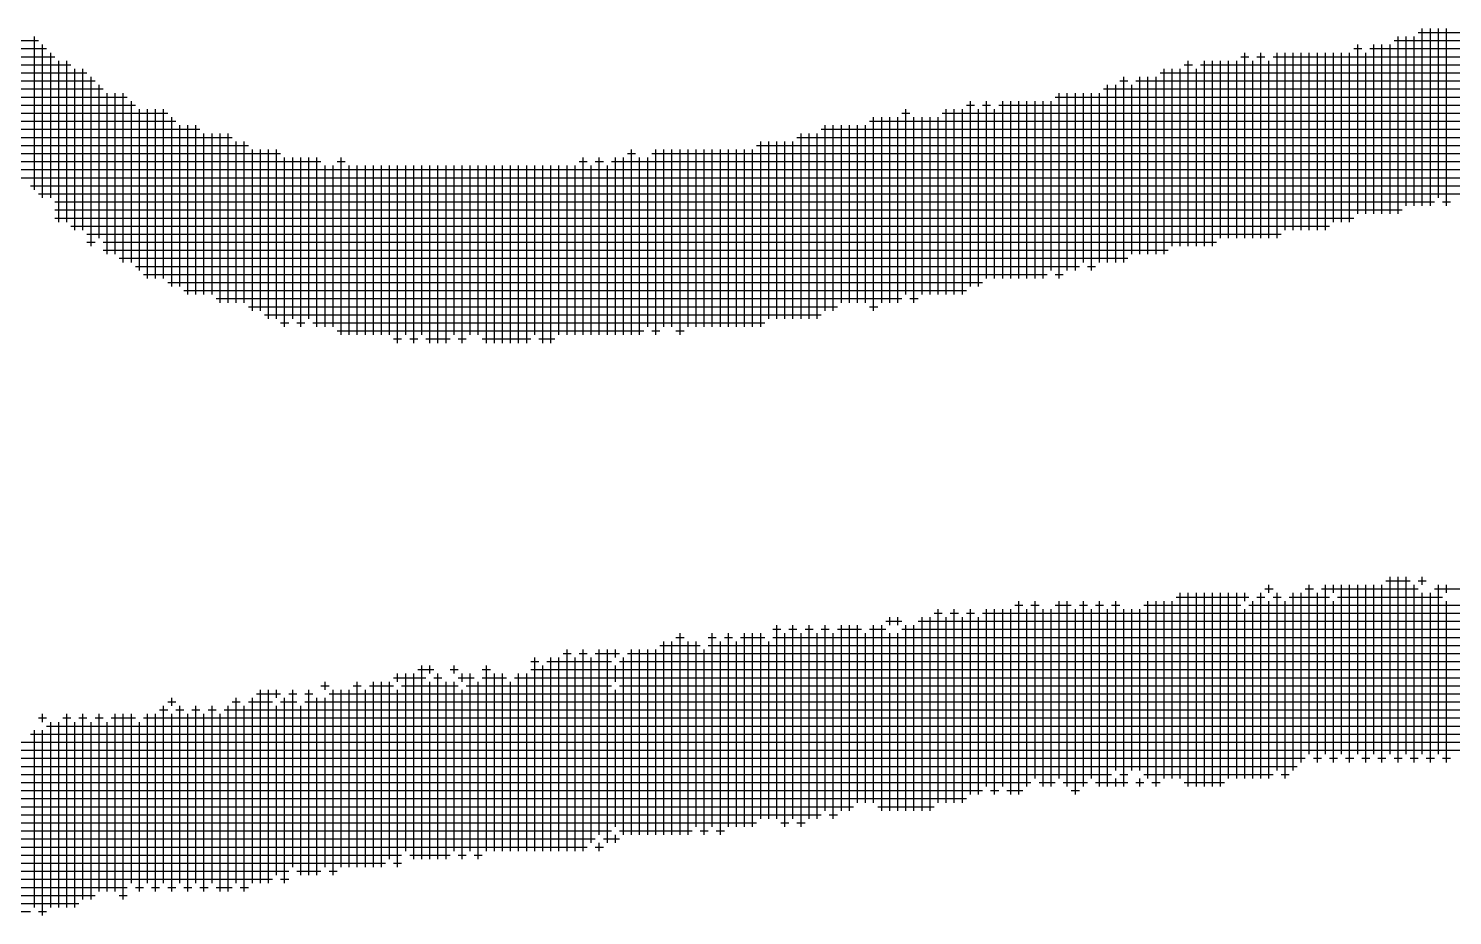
# Model space of a CAD drawing. Header units: feet. Extents: x 0 to 84100, y 0 to 59400.
# Drawn here: x 53575.4 to 53742.2, y 2841.7 to 2945.6 of the extents above; entities that cross this region are included whole.
import ezdxf

# ---------------------------------------------------------------- set-up
doc = ezdxf.new("R2010")
doc.units = ezdxf.units.FT
doc.header["$LTSCALE"] = 550
doc.header["$MEASUREMENT"] = 0
doc.layers.add('CX-MISC', color=2, linetype='CONTINUOUS')

# ---------------------------------------------------------------- blocks, each defined once
blk = doc.blocks.new('CXGLOGO-싸인3')
at = {"layer": 'CX-MISC'}
for p, q in [((449.057, 140.917, 1090.783), (482.657, 140.917, 1090.783)), ((449.267, 131.887, 1090.783), (449.267, 141.127, 1090.783)), ((449.687, 131.887, 1090.783), (449.687, 141.127, 1090.783)), ((450.107, 132.307, 1090.783), (450.107, 141.127, 1090.783)), ((450.527, 131.887, 1090.783), (450.527, 141.127, 1090.783)), ((365.477, 140.497, 1090.783), (377.237, 140.497, 1090.783)), ((377.027, 132.727, 1090.783), (377.027, 140.707, 1090.783)), ((377.447, 132.307, 1090.783), (377.447, 140.287, 1090.783)), ((445.907, 131.467, 1090.783), (445.907, 140.287, 1090.783)), ((446.747, 131.467, 1090.783), (446.747, 140.287, 1090.783)), ((447.167, 131.467, 1090.783), (447.167, 140.287, 1090.783)), ((447.587, 131.467, 1090.783), (447.587, 140.287, 1090.783)), ((447.797, 140.497, 1090.783), (482.237, 140.497, 1090.783)), ((448.007, 131.467, 1090.783), (448.007, 140.707, 1090.783)), ((448.427, 131.887, 1090.783), (448.427, 140.707, 1090.783)), ((448.847, 131.887, 1090.783), (448.847, 140.707, 1090.783)), ((366.317, 140.077, 1090.783), (377.657, 140.077, 1090.783)), ((367.157, 139.657, 1090.783), (378.077, 139.657, 1090.783)), ((377.867, 132.307, 1090.783), (377.867, 139.867, 1090.783)), ((378.287, 131.047, 1090.783), (378.287, 139.447, 1090.783)), ((378.707, 131.047, 1090.783), (378.707, 139.447, 1090.783)), ((437.087, 129.787, 1090.783), (437.087, 139.447, 1090.783)), ((437.927, 129.787, 1090.783), (437.927, 139.447, 1090.783)), ((438.347, 129.787, 1090.783), (438.347, 139.447, 1090.783)), ((438.767, 130.207, 1090.783), (438.767, 139.447, 1090.783)), ((439.187, 130.207, 1090.783), (439.187, 139.447, 1090.783)), ((439.607, 130.207, 1090.783), (439.607, 139.447, 1090.783)), ((439.817, 139.657, 1090.783), (440.237, 139.657, 1090.783)), ((440.027, 130.207, 1090.783), (440.027, 139.867, 1090.783)), ((440.447, 130.207, 1090.783), (440.447, 139.447, 1090.783)), ((440.657, 139.657, 1090.783), (441.077, 139.657, 1090.783)), ((440.867, 130.207, 1090.783), (440.867, 139.867, 1090.783)), ((441.287, 130.207, 1090.783), (441.287, 139.447, 1090.783)), ((441.497, 139.657, 1090.783), (480.977, 139.657, 1090.783)), ((441.707, 130.207, 1090.783), (441.707, 139.867, 1090.783)), ((442.127, 130.627, 1090.783), (442.127, 139.867, 1090.783)), ((442.547, 130.627, 1090.783), (442.547, 139.867, 1090.783)), ((442.967, 130.627, 1090.783), (442.967, 139.867, 1090.783)), ((443.387, 130.627, 1090.783), (443.387, 139.867, 1090.783)), ((443.807, 130.627, 1090.783), (443.807, 139.867, 1090.783)), ((444.227, 130.627, 1090.783), (444.227, 139.867, 1090.783)), ((444.647, 131.047, 1090.783), (444.647, 139.867, 1090.783)), ((445.067, 131.047, 1090.783), (445.067, 139.867, 1090.783)), ((445.487, 131.047, 1090.783), (445.487, 139.867, 1090.783)), ((445.697, 140.077, 1090.783), (446.117, 140.077, 1090.783)), ((446.327, 131.467, 1090.783), (446.327, 139.867, 1090.783)), ((446.537, 140.077, 1090.783), (481.817, 140.077, 1090.783)), ((367.577, 139.237, 1090.783), (378.917, 139.237, 1090.783)), ((368.417, 138.817, 1090.783), (379.757, 138.817, 1090.783)), ((379.127, 130.627, 1090.783), (379.127, 139.027, 1090.783)), ((379.547, 130.627, 1090.783), (379.547, 139.027, 1090.783)), ((435.617, 138.817, 1090.783), (478.457, 138.817, 1090.783)), ((435.827, 129.367, 1090.783), (435.827, 139.027, 1090.783)), ((436.247, 129.787, 1090.783), (436.247, 139.027, 1090.783)), ((436.667, 129.787, 1090.783), (436.667, 139.027, 1090.783)), ((436.877, 139.237, 1090.783), (437.297, 139.237, 1090.783)), ((437.507, 129.787, 1090.783), (437.507, 139.027, 1090.783)), ((437.717, 139.237, 1090.783), (480.137, 139.237, 1090.783)), ((369.257, 138.397, 1090.783), (380.177, 138.397, 1090.783)), ((369.677, 137.977, 1090.783), (380.597, 137.977, 1090.783)), ((379.967, 129.787, 1090.783), (379.967, 138.607, 1090.783)), ((380.387, 130.207, 1090.783), (380.387, 138.187, 1090.783)), ((432.677, 137.977, 1090.783), (475.937, 137.977, 1090.783)), ((432.887, 128.947, 1090.783), (432.887, 138.187, 1090.783)), ((433.307, 128.947, 1090.783), (433.307, 138.187, 1090.783)), ((433.517, 138.397, 1090.783), (433.937, 138.397, 1090.783)), ((433.727, 128.947, 1090.783), (433.727, 138.607, 1090.783)), ((434.147, 129.367, 1090.783), (434.147, 138.187, 1090.783)), ((434.357, 138.397, 1090.783), (476.777, 138.397, 1090.783)), ((434.567, 129.367, 1090.783), (434.567, 138.607, 1090.783)), ((434.987, 129.367, 1090.783), (434.987, 138.607, 1090.783)), ((435.407, 129.367, 1090.783), (435.407, 138.607, 1090.783)), ((370.517, 137.557, 1090.783), (381.857, 137.557, 1090.783)), ((380.807, 129.367, 1090.783), (380.807, 137.767, 1090.783)), ((381.227, 129.367, 1090.783), (381.227, 137.767, 1090.783)), ((381.647, 128.947, 1090.783), (381.647, 137.767, 1090.783)), ((382.067, 128.947, 1090.783), (382.067, 137.347, 1090.783)), ((425.747, 127.687, 1090.783), (425.747, 137.347, 1090.783)), ((426.587, 128.107, 1090.783), (426.587, 137.347, 1090.783)), ((427.427, 128.107, 1090.783), (427.427, 137.347, 1090.783)), ((427.847, 128.107, 1090.783), (427.847, 137.347, 1090.783)), ((428.267, 128.107, 1090.783), (428.267, 137.347, 1090.783)), ((428.687, 128.107, 1090.783), (428.687, 137.347, 1090.783)), ((429.107, 128.107, 1090.783), (429.107, 137.347, 1090.783)), ((429.527, 128.107, 1090.783), (429.527, 137.347, 1090.783)), ((429.947, 128.527, 1090.783), (429.947, 137.347, 1090.783)), ((430.157, 137.557, 1090.783), (474.257, 137.557, 1090.783)), ((430.367, 128.107, 1090.783), (430.367, 137.767, 1090.783)), ((430.787, 128.527, 1090.783), (430.787, 137.767, 1090.783)), ((431.207, 128.527, 1090.783), (431.207, 137.767, 1090.783)), ((431.627, 128.947, 1090.783), (431.627, 137.767, 1090.783)), ((432.047, 128.527, 1090.783), (432.047, 137.767, 1090.783)), ((432.467, 128.947, 1090.783), (432.467, 137.767, 1090.783)), ((371.357, 137.137, 1090.783), (382.277, 137.137, 1090.783)), ((371.777, 136.717, 1090.783), (383.957, 136.717, 1090.783)), ((382.487, 128.527, 1090.783), (382.487, 136.927, 1090.783)), ((382.907, 128.107, 1090.783), (382.907, 136.927, 1090.783)), ((383.327, 128.107, 1090.783), (383.327, 136.927, 1090.783)), ((383.747, 128.107, 1090.783), (383.747, 136.927, 1090.783)), ((384.167, 127.687, 1090.783), (384.167, 136.507, 1090.783)), ((420.707, 126.427, 1090.783), (420.707, 136.507, 1090.783)), ((421.127, 126.847, 1090.783), (421.127, 136.507, 1090.783)), ((421.547, 126.847, 1090.783), (421.547, 136.507, 1090.783)), ((421.967, 126.847, 1090.783), (421.967, 136.507, 1090.783)), ((422.177, 136.717, 1090.783), (422.597, 136.717, 1090.783)), ((422.387, 127.267, 1090.783), (422.387, 136.927, 1090.783)), ((422.807, 126.847, 1090.783), (422.807, 136.507, 1090.783)), ((423.227, 127.267, 1090.783), (423.227, 136.507, 1090.783)), ((423.647, 127.267, 1090.783), (423.647, 136.507, 1090.783)), ((424.067, 127.267, 1090.783), (424.067, 136.507, 1090.783)), ((424.277, 136.717, 1090.783), (471.737, 136.717, 1090.783)), ((424.487, 127.267, 1090.783), (424.487, 136.927, 1090.783)), ((424.907, 127.267, 1090.783), (424.907, 136.927, 1090.783)), ((425.327, 127.267, 1090.783), (425.327, 136.927, 1090.783)), ((425.537, 137.137, 1090.783), (425.957, 137.137, 1090.783)), ((426.167, 127.687, 1090.783), (426.167, 136.927, 1090.783)), ((426.377, 137.137, 1090.783), (426.797, 137.137, 1090.783)), ((427.007, 128.107, 1090.783), (427.007, 136.927, 1090.783)), ((427.217, 137.137, 1090.783), (472.577, 137.137, 1090.783)), ((372.197, 136.297, 1090.783), (384.377, 136.297, 1090.783)), ((372.617, 135.877, 1090.783), (385.637, 135.877, 1090.783)), ((384.587, 127.687, 1090.783), (384.587, 136.087, 1090.783)), ((385.007, 127.267, 1090.783), (385.007, 136.087, 1090.783)), ((385.427, 127.267, 1090.783), (385.427, 136.087, 1090.783)), ((385.847, 127.267, 1090.783), (385.847, 135.667, 1090.783)), ((386.267, 127.267, 1090.783), (386.267, 135.667, 1090.783)), ((386.687, 126.847, 1090.783), (386.687, 135.667, 1090.783)), ((387.107, 126.847, 1090.783), (387.107, 135.667, 1090.783)), ((416.927, 126.007, 1090.783), (416.927, 135.667, 1090.783)), ((417.347, 126.007, 1090.783), (417.347, 135.667, 1090.783)), ((417.767, 126.007, 1090.783), (417.767, 135.667, 1090.783)), ((417.977, 135.877, 1090.783), (466.277, 135.877, 1090.783)), ((418.187, 126.427, 1090.783), (418.187, 136.087, 1090.783)), ((418.607, 126.427, 1090.783), (418.607, 136.087, 1090.783)), ((419.027, 126.847, 1090.783), (419.027, 136.087, 1090.783)), ((419.447, 126.847, 1090.783), (419.447, 136.087, 1090.783)), ((419.867, 126.847, 1090.783), (419.867, 136.087, 1090.783)), ((420.287, 126.847, 1090.783), (420.287, 136.087, 1090.783)), ((420.497, 136.297, 1090.783), (466.697, 136.297, 1090.783)), ((373.037, 135.457, 1090.783), (387.317, 135.457, 1090.783)), ((373.877, 135.037, 1090.783), (388.157, 135.037, 1090.783)), ((387.527, 126.847, 1090.783), (387.527, 135.247, 1090.783)), ((387.947, 126.847, 1090.783), (387.947, 135.247, 1090.783)), ((414.617, 135.037, 1090.783), (462.497, 135.037, 1090.783)), ((414.827, 125.587, 1090.783), (414.827, 135.247, 1090.783)), ((415.247, 126.007, 1090.783), (415.247, 135.247, 1090.783)), ((415.667, 126.007, 1090.783), (415.667, 135.247, 1090.783)), ((416.087, 126.007, 1090.783), (416.087, 135.247, 1090.783)), ((416.507, 126.007, 1090.783), (416.507, 135.247, 1090.783)), ((416.717, 135.457, 1090.783), (462.917, 135.457, 1090.783)), ((374.297, 134.617, 1090.783), (389.837, 134.617, 1090.783)), ((374.717, 134.197, 1090.783), (391.937, 134.197, 1090.783)), ((388.367, 126.427, 1090.783), (388.367, 134.827, 1090.783)), ((388.787, 126.427, 1090.783), (388.787, 134.827, 1090.783)), ((389.207, 126.007, 1090.783), (389.207, 134.827, 1090.783)), ((389.627, 126.007, 1090.783), (389.627, 134.827, 1090.783)), ((390.047, 125.587, 1090.783), (390.047, 134.407, 1090.783)), ((390.467, 126.007, 1090.783), (390.467, 134.407, 1090.783)), ((390.887, 125.587, 1090.783), (390.887, 134.407, 1090.783)), ((391.307, 126.007, 1090.783), (391.307, 134.407, 1090.783)), ((391.727, 125.587, 1090.783), (391.727, 134.407, 1090.783)), ((392.777, 134.197, 1090.783), (393.197, 134.197, 1090.783)), ((392.987, 125.167, 1090.783), (392.987, 134.407, 1090.783)), ((405.377, 134.197, 1090.783), (405.797, 134.197, 1090.783)), ((405.587, 125.167, 1090.783), (405.587, 134.407, 1090.783)), ((406.217, 134.197, 1090.783), (406.637, 134.197, 1090.783)), ((406.427, 125.167, 1090.783), (406.427, 134.407, 1090.783)), ((407.057, 134.197, 1090.783), (460.397, 134.197, 1090.783)), ((407.267, 125.167, 1090.783), (407.267, 134.407, 1090.783)), ((407.687, 125.167, 1090.783), (407.687, 134.407, 1090.783)), ((407.897, 134.617, 1090.783), (408.317, 134.617, 1090.783)), ((408.107, 125.167, 1090.783), (408.107, 134.827, 1090.783)), ((408.527, 125.167, 1090.783), (408.527, 134.407, 1090.783)), ((408.947, 125.587, 1090.783), (408.947, 134.407, 1090.783)), ((409.157, 134.617, 1090.783), (461.657, 134.617, 1090.783)), ((409.367, 125.167, 1090.783), (409.367, 134.827, 1090.783)), ((409.787, 125.587, 1090.783), (409.787, 134.827, 1090.783)), ((410.207, 125.587, 1090.783), (410.207, 134.827, 1090.783)), ((410.627, 125.167, 1090.783), (410.627, 134.827, 1090.783)), ((411.047, 125.587, 1090.783), (411.047, 134.827, 1090.783)), ((411.467, 125.587, 1090.783), (411.467, 134.827, 1090.783)), ((411.887, 125.587, 1090.783), (411.887, 134.827, 1090.783)), ((412.307, 125.587, 1090.783), (412.307, 134.827, 1090.783)), ((412.727, 125.587, 1090.783), (412.727, 134.827, 1090.783)), ((413.147, 125.587, 1090.783), (413.147, 134.827, 1090.783)), ((413.567, 125.587, 1090.783), (413.567, 134.827, 1090.783)), ((413.987, 125.587, 1090.783), (413.987, 134.827, 1090.783)), ((414.407, 125.587, 1090.783), (414.407, 134.827, 1090.783)), ((375.557, 133.777, 1090.783), (458.297, 133.777, 1090.783)), ((392.147, 125.587, 1090.783), (392.147, 133.987, 1090.783)), ((392.567, 125.587, 1090.783), (392.567, 133.987, 1090.783)), ((393.407, 125.167, 1090.783), (393.407, 133.987, 1090.783)), ((393.827, 125.167, 1090.783), (393.827, 133.987, 1090.783)), ((394.247, 125.167, 1090.783), (394.247, 133.987, 1090.783)), ((394.667, 125.167, 1090.783), (394.667, 133.987, 1090.783)), ((395.087, 125.167, 1090.783), (395.087, 133.987, 1090.783)), ((395.507, 125.167, 1090.783), (395.507, 133.987, 1090.783)), ((395.927, 124.747, 1090.783), (395.927, 133.987, 1090.783)), ((396.347, 125.167, 1090.783), (396.347, 133.987, 1090.783)), ((396.767, 124.747, 1090.783), (396.767, 133.987, 1090.783)), ((397.187, 125.167, 1090.783), (397.187, 133.987, 1090.783)), ((397.607, 124.747, 1090.783), (397.607, 133.987, 1090.783)), ((398.027, 124.747, 1090.783), (398.027, 133.987, 1090.783)), ((398.447, 124.747, 1090.783), (398.447, 133.987, 1090.783)), ((398.867, 125.167, 1090.783), (398.867, 133.987, 1090.783)), ((399.287, 124.747, 1090.783), (399.287, 133.987, 1090.783)), ((399.707, 125.167, 1090.783), (399.707, 133.987, 1090.783)), ((400.127, 125.167, 1090.783), (400.127, 133.987, 1090.783)), ((400.547, 124.747, 1090.783), (400.547, 133.987, 1090.783)), ((400.967, 124.747, 1090.783), (400.967, 133.987, 1090.783)), ((401.387, 124.747, 1090.783), (401.387, 133.987, 1090.783)), ((401.807, 124.747, 1090.783), (401.807, 133.987, 1090.783)), ((402.227, 124.747, 1090.783), (402.227, 133.987, 1090.783)), ((402.647, 124.747, 1090.783), (402.647, 133.987, 1090.783)), ((403.067, 125.167, 1090.783), (403.067, 133.987, 1090.783)), ((403.487, 124.747, 1090.783), (403.487, 133.987, 1090.783)), ((403.907, 124.747, 1090.783), (403.907, 133.987, 1090.783)), ((404.327, 125.167, 1090.783), (404.327, 133.987, 1090.783)), ((404.747, 125.167, 1090.783), (404.747, 133.987, 1090.783)), ((405.167, 125.167, 1090.783), (405.167, 133.987, 1090.783)), ((406.007, 125.167, 1090.783), (406.007, 133.987, 1090.783)), ((406.847, 125.167, 1090.783), (406.847, 133.987, 1090.783)), ((375.977, 133.357, 1090.783), (456.197, 133.357, 1090.783)), ((376.817, 132.937, 1090.783), (454.097, 132.937, 1090.783)), ((377.237, 132.517, 1090.783), (451.577, 132.517, 1090.783)), ((378.077, 132.097, 1090.783), (449.897, 132.097, 1090.783)), ((450.317, 132.097, 1090.783), (450.737, 132.097, 1090.783)), ((378.077, 131.677, 1090.783), (448.217, 131.677, 1090.783)), ((378.077, 131.257, 1090.783), (445.697, 131.257, 1090.783)), ((378.917, 130.837, 1090.783), (444.437, 130.837, 1090.783)), ((379.757, 130.417, 1090.783), (441.917, 130.417, 1090.783)), ((379.757, 129.997, 1090.783), (380.177, 129.997, 1090.783)), ((380.597, 129.997, 1090.783), (438.557, 129.997, 1090.783)), ((380.597, 129.577, 1090.783), (436.037, 129.577, 1090.783)), ((381.437, 129.157, 1090.783), (433.937, 129.157, 1090.783)), ((382.277, 128.737, 1090.783), (431.417, 128.737, 1090.783)), ((382.697, 128.317, 1090.783), (429.737, 128.317, 1090.783)), ((430.157, 128.317, 1090.783), (430.577, 128.317, 1090.783)), ((431.837, 128.737, 1090.783), (432.257, 128.737, 1090.783)), ((383.957, 127.897, 1090.783), (426.377, 127.897, 1090.783)), ((384.797, 127.477, 1090.783), (425.537, 127.477, 1090.783)), ((386.477, 127.057, 1090.783), (422.177, 127.057, 1090.783)), ((422.597, 127.057, 1090.783), (423.017, 127.057, 1090.783)), ((388.157, 126.637, 1090.783), (418.817, 126.637, 1090.783)), ((388.997, 126.217, 1090.783), (417.977, 126.217, 1090.783)), ((420.497, 126.637, 1090.783), (420.917, 126.637, 1090.783)), ((389.837, 125.797, 1090.783), (390.257, 125.797, 1090.783)), ((390.677, 125.797, 1090.783), (391.097, 125.797, 1090.783)), ((391.517, 125.797, 1090.783), (415.037, 125.797, 1090.783)), ((392.777, 125.377, 1090.783), (408.737, 125.377, 1090.783)), ((409.157, 125.377, 1090.783), (409.577, 125.377, 1090.783)), ((410.417, 125.377, 1090.783), (410.837, 125.377, 1090.783)), ((395.717, 124.957, 1090.783), (396.137, 124.957, 1090.783)), ((396.557, 124.957, 1090.783), (396.977, 124.957, 1090.783)), ((397.397, 124.957, 1090.783), (398.657, 124.957, 1090.783)), ((399.077, 124.957, 1090.783), (399.497, 124.957, 1090.783)), ((400.337, 124.957, 1090.783), (402.857, 124.957, 1090.783)), ((403.277, 124.957, 1090.783), (404.117, 124.957, 1090.783)), ((441.077, 111.937, 1090.783), (441.497, 111.937, 1090.783)), ((441.287, 111.727, 1090.783), (441.287, 112.147, 1090.783)), ((443.177, 111.937, 1090.783), (443.597, 111.937, 1090.783)), ((443.387, 103.327, 1090.783), (443.387, 112.147, 1090.783)), ((444.017, 111.937, 1090.783), (449.057, 111.937, 1090.783)), ((444.227, 103.327, 1090.783), (444.227, 112.147, 1090.783)), ((444.647, 111.727, 1090.783), (444.647, 112.147, 1090.783)), ((445.067, 103.327, 1090.783), (445.067, 112.147, 1090.783)), ((445.487, 102.907, 1090.783), (445.487, 112.147, 1090.783)), ((445.907, 103.327, 1090.783), (445.907, 112.147, 1090.783)), ((446.327, 102.907, 1090.783), (446.327, 112.147, 1090.783)), ((446.747, 103.327, 1090.783), (446.747, 112.147, 1090.783)), ((447.167, 102.907, 1090.783), (447.167, 112.147, 1090.783)), ((447.377, 112.357, 1090.783), (448.637, 112.357, 1090.783)), ((447.587, 103.327, 1090.783), (447.587, 112.567, 1090.783)), ((448.007, 102.907, 1090.783), (448.007, 112.567, 1090.783)), ((448.427, 103.327, 1090.783), (448.427, 112.567, 1090.783)), ((448.847, 102.907, 1090.783), (448.847, 112.147, 1090.783)), ((449.057, 112.357, 1090.783), (449.477, 112.357, 1090.783)), ((449.267, 112.147, 1090.783), (449.267, 112.567, 1090.783)), ((449.897, 111.937, 1090.783), (526.757, 111.937, 1090.783)), ((450.107, 103.327, 1090.783), (450.107, 112.147, 1090.783)), ((450.527, 111.727, 1090.783), (450.527, 112.147, 1090.783)), ((428.267, 101.227, 1090.783), (428.267, 111.307, 1090.783)), ((429.107, 102.067, 1090.783), (429.107, 111.307, 1090.783)), ((430.367, 102.067, 1090.783), (430.367, 111.307, 1090.783)), ((430.787, 101.647, 1090.783), (430.787, 111.307, 1090.783)), ((431.627, 101.647, 1090.783), (431.627, 111.307, 1090.783)), ((432.467, 101.647, 1090.783), (432.467, 111.307, 1090.783)), ((433.307, 102.487, 1090.783), (433.307, 111.307, 1090.783)), ((434.987, 102.067, 1090.783), (434.987, 111.307, 1090.783)), ((435.407, 101.647, 1090.783), (435.407, 111.307, 1090.783)), ((435.827, 102.067, 1090.783), (435.827, 111.307, 1090.783)), ((436.247, 102.067, 1090.783), (436.247, 111.307, 1090.783)), ((436.457, 111.517, 1090.783), (440.237, 111.517, 1090.783)), ((436.667, 102.067, 1090.783), (436.667, 111.727, 1090.783)), ((437.087, 101.647, 1090.783), (437.087, 111.727, 1090.783)), ((437.507, 101.647, 1090.783), (437.507, 111.727, 1090.783)), ((437.927, 101.647, 1090.783), (437.927, 111.727, 1090.783)), ((438.347, 101.647, 1090.783), (438.347, 111.727, 1090.783)), ((438.767, 101.647, 1090.783), (438.767, 111.727, 1090.783)), ((439.187, 102.067, 1090.783), (439.187, 111.727, 1090.783)), ((439.607, 102.067, 1090.783), (439.607, 111.727, 1090.783)), ((440.027, 111.307, 1090.783), (440.027, 111.727, 1090.783)), ((440.447, 102.067, 1090.783), (440.447, 111.307, 1090.783)), ((440.657, 111.517, 1090.783), (441.077, 111.517, 1090.783)), ((440.867, 102.067, 1090.783), (440.867, 111.727, 1090.783)), ((441.287, 102.067, 1090.783), (441.287, 111.307, 1090.783)), ((441.497, 111.517, 1090.783), (441.917, 111.517, 1090.783)), ((441.707, 102.487, 1090.783), (441.707, 111.727, 1090.783)), ((442.127, 102.067, 1090.783), (442.127, 111.307, 1090.783)), ((442.337, 111.517, 1090.783), (444.437, 111.517, 1090.783)), ((442.547, 102.487, 1090.783), (442.547, 111.727, 1090.783)), ((442.967, 102.907, 1090.783), (442.967, 111.727, 1090.783)), ((443.807, 102.907, 1090.783), (443.807, 111.727, 1090.783)), ((444.647, 102.907, 1090.783), (444.647, 111.307, 1090.783)), ((444.857, 111.517, 1090.783), (450.317, 111.517, 1090.783)), ((449.267, 103.327, 1090.783), (449.267, 111.727, 1090.783)), ((449.687, 102.907, 1090.783), (449.687, 111.727, 1090.783)), ((450.527, 102.907, 1090.783), (450.527, 111.307, 1090.783)), ((421.547, 110.047, 1090.783), (421.547, 110.467, 1090.783)), ((421.967, 110.047, 1090.783), (421.967, 110.467, 1090.783)), ((423.227, 100.387, 1090.783), (423.227, 110.467, 1090.783)), ((423.647, 100.387, 1090.783), (423.647, 110.467, 1090.783)), ((423.857, 110.677, 1090.783), (424.277, 110.677, 1090.783)), ((424.067, 100.807, 1090.783), (424.067, 110.887, 1090.783)), ((424.487, 100.807, 1090.783), (424.487, 110.467, 1090.783)), ((424.697, 110.677, 1090.783), (425.117, 110.677, 1090.783)), ((424.907, 100.807, 1090.783), (424.907, 110.887, 1090.783)), ((425.327, 100.807, 1090.783), (425.327, 110.467, 1090.783)), ((425.537, 110.677, 1090.783), (425.957, 110.677, 1090.783)), ((425.747, 101.227, 1090.783), (425.747, 110.887, 1090.783)), ((426.167, 101.227, 1090.783), (426.167, 110.467, 1090.783)), ((426.377, 110.677, 1090.783), (541.037, 110.677, 1090.783)), ((426.587, 101.647, 1090.783), (426.587, 110.887, 1090.783)), ((427.007, 101.227, 1090.783), (427.007, 110.887, 1090.783)), ((427.427, 101.647, 1090.783), (427.427, 110.887, 1090.783)), ((427.847, 101.227, 1090.783), (427.847, 110.887, 1090.783)), ((428.057, 111.097, 1090.783), (428.477, 111.097, 1090.783)), ((428.687, 101.647, 1090.783), (428.687, 110.887, 1090.783)), ((428.897, 111.097, 1090.783), (429.317, 111.097, 1090.783)), ((429.527, 101.647, 1090.783), (429.527, 110.887, 1090.783)), ((429.947, 101.647, 1090.783), (429.947, 110.887, 1090.783)), ((430.157, 111.097, 1090.783), (430.997, 111.097, 1090.783)), ((431.207, 101.227, 1090.783), (431.207, 110.887, 1090.783)), ((431.417, 111.097, 1090.783), (431.837, 111.097, 1090.783)), ((432.047, 102.067, 1090.783), (432.047, 110.887, 1090.783)), ((432.257, 111.097, 1090.783), (432.677, 111.097, 1090.783)), ((432.887, 101.647, 1090.783), (432.887, 110.887, 1090.783)), ((433.097, 111.097, 1090.783), (433.517, 111.097, 1090.783)), ((433.727, 101.647, 1090.783), (433.727, 110.887, 1090.783)), ((434.147, 102.487, 1090.783), (434.147, 110.887, 1090.783)), ((434.567, 102.487, 1090.783), (434.567, 110.887, 1090.783)), ((434.777, 111.097, 1090.783), (439.817, 111.097, 1090.783)), ((440.027, 102.067, 1090.783), (440.027, 110.887, 1090.783)), ((440.237, 111.097, 1090.783), (536.837, 111.097, 1090.783)), ((415.457, 109.837, 1090.783), (415.877, 109.837, 1090.783)), ((415.667, 99.967, 1090.783), (415.667, 110.047, 1090.783)), ((416.297, 109.837, 1090.783), (416.717, 109.837, 1090.783)), ((416.507, 99.967, 1090.783), (416.507, 110.047, 1090.783)), ((417.137, 109.837, 1090.783), (417.557, 109.837, 1090.783)), ((417.347, 99.967, 1090.783), (417.347, 110.047, 1090.783)), ((417.977, 109.837, 1090.783), (418.397, 109.837, 1090.783)), ((418.187, 100.387, 1090.783), (418.187, 110.047, 1090.783)), ((418.817, 109.837, 1090.783), (420.077, 109.837, 1090.783)), ((419.027, 100.387, 1090.783), (419.027, 110.047, 1090.783)), ((419.447, 100.387, 1090.783), (419.447, 110.047, 1090.783)), ((419.867, 100.807, 1090.783), (419.867, 110.047, 1090.783)), ((420.497, 109.837, 1090.783), (421.337, 109.837, 1090.783)), ((420.707, 100.807, 1090.783), (420.707, 110.047, 1090.783)), ((421.127, 100.387, 1090.783), (421.127, 110.047, 1090.783)), ((421.337, 110.257, 1090.783), (422.177, 110.257, 1090.783)), ((422.177, 109.837, 1090.783), (545.237, 109.837, 1090.783)), ((422.387, 100.387, 1090.783), (422.387, 110.047, 1090.783)), ((422.807, 100.387, 1090.783), (422.807, 110.047, 1090.783)), ((423.017, 110.257, 1090.783), (543.557, 110.257, 1090.783)), ((409.577, 108.997, 1090.783), (411.677, 108.997, 1090.783)), ((409.787, 99.127, 1090.783), (409.787, 109.207, 1090.783)), ((410.207, 99.127, 1090.783), (410.207, 109.207, 1090.783)), ((410.417, 109.417, 1090.783), (410.837, 109.417, 1090.783)), ((410.627, 99.127, 1090.783), (410.627, 109.627, 1090.783)), ((411.047, 99.127, 1090.783), (411.047, 109.207, 1090.783)), ((411.467, 99.547, 1090.783), (411.467, 109.207, 1090.783)), ((412.097, 109.417, 1090.783), (412.517, 109.417, 1090.783)), ((412.097, 108.997, 1090.783), (550.277, 108.997, 1090.783)), ((412.307, 99.547, 1090.783), (412.307, 109.627, 1090.783)), ((412.727, 99.127, 1090.783), (412.727, 109.207, 1090.783)), ((412.937, 109.417, 1090.783), (413.357, 109.417, 1090.783)), ((413.147, 99.547, 1090.783), (413.147, 109.627, 1090.783)), ((413.567, 99.547, 1090.783), (413.567, 109.207, 1090.783)), ((413.777, 109.417, 1090.783), (415.037, 109.417, 1090.783)), ((413.987, 99.547, 1090.783), (413.987, 109.627, 1090.783)), ((414.407, 99.547, 1090.783), (414.407, 109.627, 1090.783)), ((414.827, 99.967, 1090.783), (414.827, 109.627, 1090.783)), ((415.247, 99.967, 1090.783), (415.247, 109.207, 1090.783)), ((415.457, 109.417, 1090.783), (548.597, 109.417, 1090.783)), ((416.087, 99.547, 1090.783), (416.087, 109.627, 1090.783)), ((416.927, 99.547, 1090.783), (416.927, 109.627, 1090.783)), ((417.767, 99.967, 1090.783), (417.767, 109.627, 1090.783)), ((418.607, 99.967, 1090.783), (418.607, 109.627, 1090.783)), ((420.287, 100.807, 1090.783), (420.287, 109.627, 1090.783)), ((421.547, 100.387, 1090.783), (421.547, 109.627, 1090.783)), ((421.967, 100.387, 1090.783), (421.967, 109.627, 1090.783)), ((403.067, 98.287, 1090.783), (403.067, 108.367, 1090.783)), ((403.907, 98.287, 1090.783), (403.907, 108.367, 1090.783)), ((404.327, 98.287, 1090.783), (404.327, 108.367, 1090.783)), ((404.537, 108.577, 1090.783), (404.957, 108.577, 1090.783)), ((404.747, 98.287, 1090.783), (404.747, 108.787, 1090.783)), ((405.167, 98.287, 1090.783), (405.167, 108.367, 1090.783)), ((405.377, 108.577, 1090.783), (405.797, 108.577, 1090.783)), ((405.587, 98.287, 1090.783), (405.587, 108.787, 1090.783)), ((406.007, 98.707, 1090.783), (406.007, 108.367, 1090.783)), ((406.217, 108.577, 1090.783), (407.477, 108.577, 1090.783)), ((406.427, 99.127, 1090.783), (406.427, 108.787, 1090.783)), ((406.847, 98.707, 1090.783), (406.847, 108.787, 1090.783)), ((407.267, 108.367, 1090.783), (407.267, 108.787, 1090.783)), ((407.687, 99.127, 1090.783), (407.687, 108.367, 1090.783)), ((407.897, 108.577, 1090.783), (551.537, 108.577, 1090.783)), ((408.107, 99.127, 1090.783), (408.107, 108.787, 1090.783)), ((408.527, 99.127, 1090.783), (408.527, 108.787, 1090.783)), ((408.947, 99.127, 1090.783), (408.947, 108.787, 1090.783)), ((409.367, 99.127, 1090.783), (409.367, 108.787, 1090.783)), ((411.887, 99.127, 1090.783), (411.887, 108.787, 1090.783)), ((395.927, 107.107, 1090.783), (395.927, 107.527, 1090.783)), ((396.347, 98.287, 1090.783), (396.347, 107.527, 1090.783)), ((396.767, 97.867, 1090.783), (396.767, 107.527, 1090.783)), ((396.977, 107.737, 1090.783), (397.817, 107.737, 1090.783)), ((397.187, 97.867, 1090.783), (397.187, 107.947, 1090.783)), ((397.607, 107.527, 1090.783), (397.607, 107.947, 1090.783)), ((398.027, 97.867, 1090.783), (398.027, 107.527, 1090.783)), ((398.657, 107.737, 1090.783), (399.077, 107.737, 1090.783)), ((398.867, 107.527, 1090.783), (398.867, 107.947, 1090.783)), ((399.287, 107.107, 1090.783), (399.287, 107.527, 1090.783)), ((399.707, 98.287, 1090.783), (399.707, 107.527, 1090.783)), ((400.337, 107.737, 1090.783), (400.757, 107.737, 1090.783)), ((400.547, 98.287, 1090.783), (400.547, 107.947, 1090.783)), ((400.967, 98.287, 1090.783), (400.967, 107.527, 1090.783)), ((401.387, 98.287, 1090.783), (401.387, 107.527, 1090.783)), ((402.227, 98.287, 1090.783), (402.227, 107.527, 1090.783)), ((402.647, 98.287, 1090.783), (402.647, 107.527, 1090.783)), ((402.857, 108.157, 1090.783), (403.277, 108.157, 1090.783)), ((402.857, 107.737, 1090.783), (554.477, 107.737, 1090.783)), ((403.487, 98.287, 1090.783), (403.487, 107.947, 1090.783)), ((403.697, 108.157, 1090.783), (407.057, 108.157, 1090.783)), ((407.267, 107.107, 1090.783), (407.267, 107.947, 1090.783)), ((407.477, 108.157, 1090.783), (553.637, 108.157, 1090.783)), ((391.937, 106.897, 1090.783), (392.357, 106.897, 1090.783)), ((392.147, 106.687, 1090.783), (392.147, 107.107, 1090.783)), ((393.617, 106.897, 1090.783), (394.037, 106.897, 1090.783)), ((393.827, 97.447, 1090.783), (393.827, 107.107, 1090.783)), ((394.457, 106.897, 1090.783), (395.717, 106.897, 1090.783)), ((394.667, 97.447, 1090.783), (394.667, 107.107, 1090.783)), ((395.087, 97.447, 1090.783), (395.087, 107.107, 1090.783)), ((395.507, 97.867, 1090.783), (395.507, 107.107, 1090.783)), ((395.717, 107.317, 1090.783), (397.397, 107.317, 1090.783)), ((396.137, 106.897, 1090.783), (399.077, 106.897, 1090.783)), ((397.607, 97.867, 1090.783), (397.607, 107.107, 1090.783)), ((397.817, 107.317, 1090.783), (398.237, 107.317, 1090.783)), ((398.447, 97.867, 1090.783), (398.447, 107.107, 1090.783)), ((398.867, 98.287, 1090.783), (398.867, 107.107, 1090.783)), ((399.077, 107.317, 1090.783), (399.917, 107.317, 1090.783)), ((399.497, 106.897, 1090.783), (407.057, 106.897, 1090.783)), ((400.127, 97.867, 1090.783), (400.127, 107.107, 1090.783)), ((400.337, 107.317, 1090.783), (401.597, 107.317, 1090.783)), ((401.807, 98.287, 1090.783), (401.807, 107.107, 1090.783)), ((402.017, 107.317, 1090.783), (556.157, 107.317, 1090.783)), ((407.477, 106.897, 1090.783), (557.417, 106.897, 1090.783)), ((383.957, 106.057, 1090.783), (384.377, 106.057, 1090.783)), ((384.167, 105.847, 1090.783), (384.167, 106.267, 1090.783)), ((387.317, 106.057, 1090.783), (387.737, 106.057, 1090.783)), ((387.527, 96.607, 1090.783), (387.527, 106.267, 1090.783)), ((388.157, 106.057, 1090.783), (389.417, 106.057, 1090.783)), ((388.367, 96.607, 1090.783), (388.367, 106.267, 1090.783)), ((388.577, 106.477, 1090.783), (389.837, 106.477, 1090.783)), ((388.787, 96.607, 1090.783), (388.787, 106.687, 1090.783)), ((389.207, 96.607, 1090.783), (389.207, 106.687, 1090.783)), ((389.627, 106.267, 1090.783), (389.627, 106.687, 1090.783)), ((389.837, 106.057, 1090.783), (390.677, 106.057, 1090.783)), ((390.047, 96.607, 1090.783), (390.047, 106.267, 1090.783)), ((390.257, 106.477, 1090.783), (390.677, 106.477, 1090.783)), ((390.467, 97.447, 1090.783), (390.467, 106.687, 1090.783)), ((391.097, 106.477, 1090.783), (391.517, 106.477, 1090.783)), ((391.097, 106.057, 1090.783), (559.097, 106.057, 1090.783)), ((391.307, 97.027, 1090.783), (391.307, 106.687, 1090.783)), ((391.727, 97.027, 1090.783), (391.727, 106.267, 1090.783)), ((392.147, 97.447, 1090.783), (392.147, 106.267, 1090.783)), ((392.357, 106.477, 1090.783), (558.677, 106.477, 1090.783)), ((392.567, 97.027, 1090.783), (392.567, 106.687, 1090.783)), ((392.987, 97.447, 1090.783), (392.987, 106.687, 1090.783)), ((393.407, 97.447, 1090.783), (393.407, 106.687, 1090.783)), ((394.247, 97.447, 1090.783), (394.247, 106.687, 1090.783)), ((395.927, 97.447, 1090.783), (395.927, 106.687, 1090.783)), ((399.287, 97.867, 1090.783), (399.287, 106.687, 1090.783)), ((407.267, 99.547, 1090.783), (407.267, 106.687, 1090.783)), ((377.447, 105.007, 1090.783), (377.447, 105.427, 1090.783)), ((378.707, 95.347, 1090.783), (378.707, 105.427, 1090.783)), ((379.547, 95.767, 1090.783), (379.547, 105.427, 1090.783)), ((380.387, 96.187, 1090.783), (380.387, 105.427, 1090.783)), ((381.227, 96.187, 1090.783), (381.227, 105.427, 1090.783)), ((381.647, 95.767, 1090.783), (381.647, 105.427, 1090.783)), ((382.067, 96.607, 1090.783), (382.067, 105.427, 1090.783)), ((382.907, 96.607, 1090.783), (382.907, 105.427, 1090.783)), ((383.327, 96.187, 1090.783), (383.327, 105.427, 1090.783)), ((383.537, 105.637, 1090.783), (383.957, 105.637, 1090.783)), ((383.747, 96.607, 1090.783), (383.747, 105.847, 1090.783)), ((384.167, 96.187, 1090.783), (384.167, 105.427, 1090.783)), ((384.377, 105.637, 1090.783), (384.797, 105.637, 1090.783)), ((384.587, 96.607, 1090.783), (384.587, 105.847, 1090.783)), ((385.007, 96.187, 1090.783), (385.007, 105.427, 1090.783)), ((385.217, 105.637, 1090.783), (385.637, 105.637, 1090.783)), ((385.427, 96.607, 1090.783), (385.427, 105.847, 1090.783)), ((385.847, 96.187, 1090.783), (385.847, 105.427, 1090.783)), ((386.057, 105.637, 1090.783), (386.477, 105.637, 1090.783)), ((386.267, 96.607, 1090.783), (386.267, 105.847, 1090.783)), ((386.687, 96.187, 1090.783), (386.687, 105.427, 1090.783)), ((386.897, 105.637, 1090.783), (560.357, 105.637, 1090.783)), ((387.107, 96.187, 1090.783), (387.107, 105.847, 1090.783)), ((387.947, 96.187, 1090.783), (387.947, 105.847, 1090.783)), ((389.627, 97.027, 1090.783), (389.627, 105.847, 1090.783)), ((390.887, 97.027, 1090.783), (390.887, 105.847, 1090.783)), ((377.027, 95.347, 1090.783), (377.027, 104.587, 1090.783)), ((377.237, 105.217, 1090.783), (377.657, 105.217, 1090.783)), ((377.447, 94.927, 1090.783), (377.447, 104.587, 1090.783)), ((377.657, 104.797, 1090.783), (496.097, 104.797, 1090.783)), ((377.867, 95.347, 1090.783), (377.867, 105.007, 1090.783)), ((378.287, 95.347, 1090.783), (378.287, 105.007, 1090.783)), ((378.497, 105.217, 1090.783), (378.917, 105.217, 1090.783)), ((379.127, 95.347, 1090.783), (379.127, 105.007, 1090.783)), ((379.337, 105.217, 1090.783), (379.757, 105.217, 1090.783)), ((379.967, 95.767, 1090.783), (379.967, 105.007, 1090.783)), ((380.177, 105.217, 1090.783), (380.597, 105.217, 1090.783)), ((380.807, 96.187, 1090.783), (380.807, 105.007, 1090.783)), ((381.017, 105.217, 1090.783), (382.277, 105.217, 1090.783)), ((382.487, 96.187, 1090.783), (382.487, 105.007, 1090.783)), ((382.697, 105.217, 1090.783), (561.197, 105.217, 1090.783)), ((370.097, 103.957, 1090.783), (459.977, 103.957, 1090.783)), ((376.817, 104.377, 1090.783), (468.377, 104.377, 1090.783)), ((369.257, 103.117, 1090.783), (443.177, 103.117, 1090.783)), ((370.937, 103.537, 1090.783), (454.097, 103.537, 1090.783)), ((443.597, 103.117, 1090.783), (444.017, 103.117, 1090.783)), ((444.437, 103.117, 1090.783), (444.857, 103.117, 1090.783)), ((445.277, 103.117, 1090.783), (445.697, 103.117, 1090.783)), ((446.117, 103.117, 1090.783), (446.537, 103.117, 1090.783)), ((446.957, 103.117, 1090.783), (447.377, 103.117, 1090.783)), ((447.797, 103.117, 1090.783), (448.217, 103.117, 1090.783)), ((448.637, 103.117, 1090.783), (449.057, 103.117, 1090.783)), ((449.477, 103.117, 1090.783), (449.897, 103.117, 1090.783)), ((450.317, 103.117, 1090.783), (450.737, 103.117, 1090.783)), ((363.797, 102.697, 1090.783), (442.757, 102.697, 1090.783)), ((357.497, 101.857, 1090.783), (428.897, 101.857, 1090.783)), ((360.437, 102.277, 1090.783), (433.097, 102.277, 1090.783)), ((429.317, 101.857, 1090.783), (430.157, 101.857, 1090.783)), ((430.577, 101.857, 1090.783), (431.837, 101.857, 1090.783)), ((432.257, 101.857, 1090.783), (433.937, 101.857, 1090.783)), ((433.307, 101.647, 1090.783), (433.307, 102.067, 1090.783)), ((433.517, 102.277, 1090.783), (433.937, 102.277, 1090.783)), ((434.357, 101.857, 1090.783), (434.777, 101.857, 1090.783)), ((434.567, 101.647, 1090.783), (434.567, 102.067, 1090.783)), ((434.777, 102.277, 1090.783), (441.497, 102.277, 1090.783)), ((435.197, 101.857, 1090.783), (435.617, 101.857, 1090.783)), ((436.877, 101.857, 1090.783), (438.977, 101.857, 1090.783)), ((441.917, 102.277, 1090.783), (442.337, 102.277, 1090.783)), ((352.457, 101.437, 1090.783), (426.377, 101.437, 1090.783)), ((352.877, 101.017, 1090.783), (425.537, 101.017, 1090.783)), ((426.797, 101.437, 1090.783), (427.217, 101.437, 1090.783)), ((427.637, 101.437, 1090.783), (428.477, 101.437, 1090.783)), ((430.997, 101.437, 1090.783), (431.417, 101.437, 1090.783)), ((346.157, 100.177, 1090.783), (417.977, 100.177, 1090.783)), ((350.777, 100.597, 1090.783), (419.657, 100.597, 1090.783)), ((418.397, 100.177, 1090.783), (418.817, 100.177, 1090.783)), ((420.917, 100.597, 1090.783), (423.857, 100.597, 1090.783)), ((338.177, 99.337, 1090.783), (407.057, 99.337, 1090.783)), ((341.957, 99.757, 1090.783), (414.617, 99.757, 1090.783)), ((407.477, 99.337, 1090.783), (411.257, 99.337, 1090.783)), ((411.677, 99.337, 1090.783), (412.097, 99.337, 1090.783)), ((412.517, 99.337, 1090.783), (412.937, 99.337, 1090.783)), ((415.877, 99.757, 1090.783), (416.297, 99.757, 1090.783)), ((416.717, 99.757, 1090.783), (417.137, 99.757, 1090.783)), ((334.817, 98.917, 1090.783), (406.217, 98.917, 1090.783)), ((406.427, 98.287, 1090.783), (406.427, 98.707, 1090.783)), ((406.637, 98.917, 1090.783), (407.477, 98.917, 1090.783)), ((407.267, 98.707, 1090.783), (407.267, 99.127, 1090.783)), ((328.097, 98.077, 1090.783), (396.137, 98.077, 1090.783)), ((332.297, 98.497, 1090.783), (405.797, 98.497, 1090.783)), ((396.557, 98.077, 1090.783), (398.657, 98.077, 1090.783)), ((399.077, 98.077, 1090.783), (399.497, 98.077, 1090.783)), ((399.917, 98.077, 1090.783), (400.337, 98.077, 1090.783)), ((406.217, 98.497, 1090.783), (406.637, 98.497, 1090.783)), ((321.377, 97.237, 1090.783), (390.257, 97.237, 1090.783)), ((324.737, 97.657, 1090.783), (395.297, 97.657, 1090.783)), ((390.677, 97.237, 1090.783), (391.937, 97.237, 1090.783)), ((392.357, 97.237, 1090.783), (392.777, 97.237, 1090.783)), ((395.717, 97.657, 1090.783), (396.137, 97.657, 1090.783)), ((315.077, 96.397, 1090.783), (381.857, 96.397, 1090.783)), ((319.277, 96.817, 1090.783), (389.417, 96.817, 1090.783)), ((382.277, 96.397, 1090.783), (382.697, 96.397, 1090.783)), ((383.117, 96.397, 1090.783), (383.537, 96.397, 1090.783)), ((383.957, 96.397, 1090.783), (384.377, 96.397, 1090.783)), ((384.797, 96.397, 1090.783), (385.217, 96.397, 1090.783)), ((385.637, 96.397, 1090.783), (386.057, 96.397, 1090.783)), ((386.477, 96.397, 1090.783), (387.317, 96.397, 1090.783)), ((387.737, 96.397, 1090.783), (388.157, 96.397, 1090.783)), ((389.837, 96.817, 1090.783), (390.257, 96.817, 1090.783)), ((311.717, 95.977, 1090.783), (380.177, 95.977, 1090.783)), ((381.437, 95.977, 1090.783), (381.857, 95.977, 1090.783)), ((305.417, 95.137, 1090.783), (376.817, 95.137, 1090.783)), ((372.197, 95.557, 1090.783), (379.337, 95.557, 1090.783)), ((377.237, 95.137, 1090.783), (377.657, 95.137, 1090.783))]:
    blk.add_line(p, q, dxfattribs=at)

msp = doc.modelspace()

# ---------------------------------------------------------------- block references
at = {"layer": 'CX-MISC', "color": 7, "xscale": 2.250000002095476, "yscale": 2.250000002095476, "zscale": 2.250000002095476}
msp.add_blockref('CXGLOGO-싸인3', (52727.82, 2628.08), dxfattribs=at)

doc.saveas('drawing.dxf')
